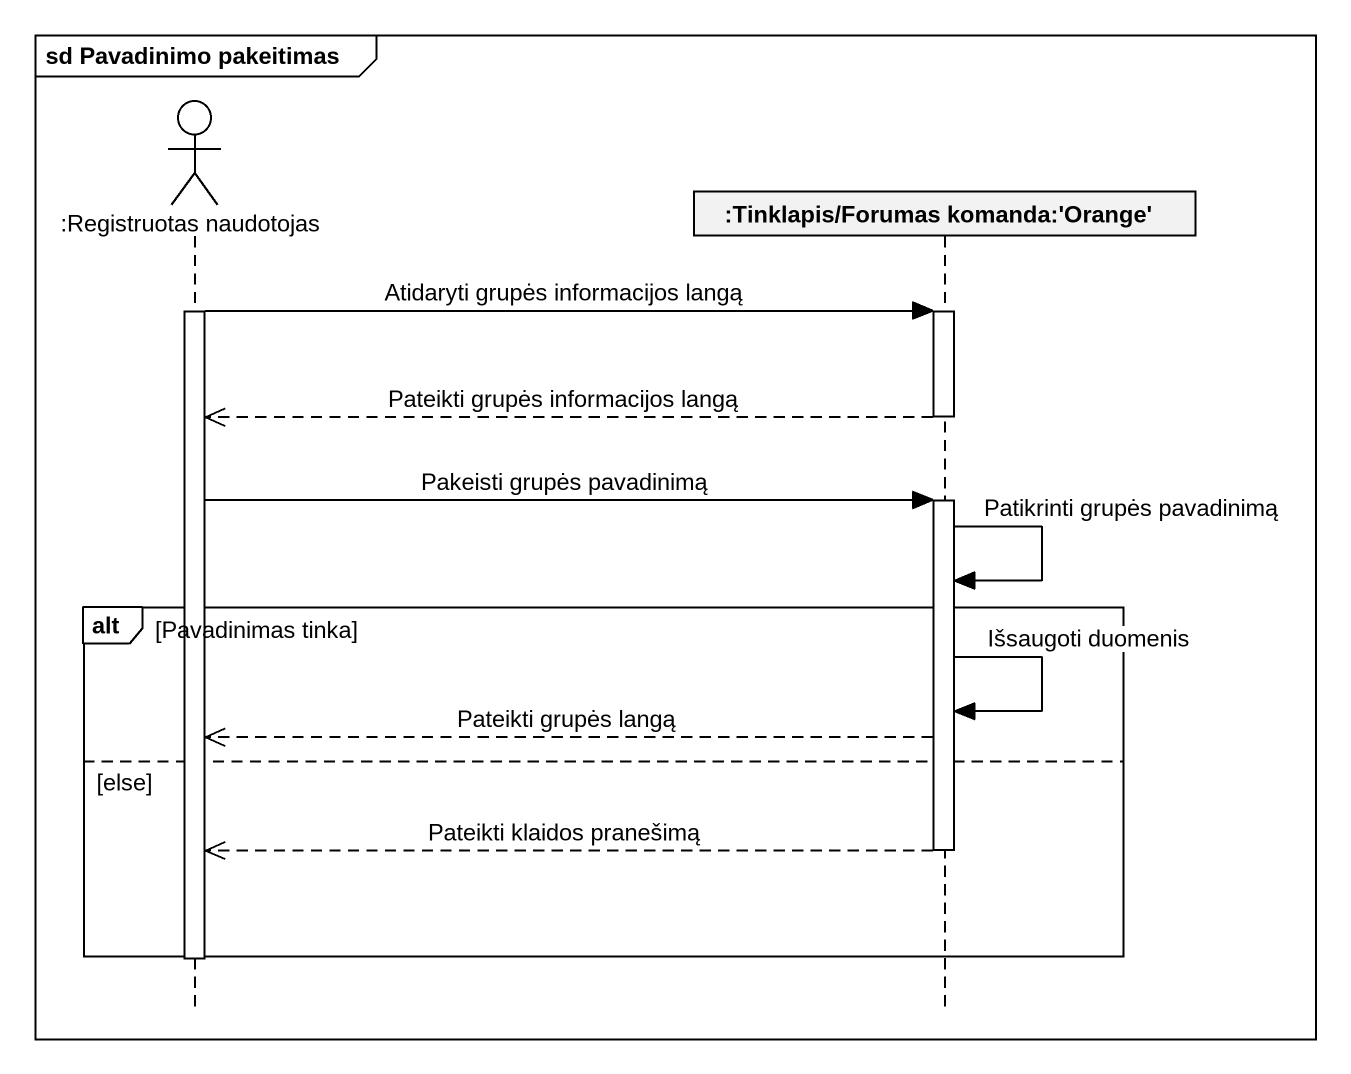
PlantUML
@startuml
mainframe sd Pavadinimo pakeitimas
hide footbox
actor ":Registruotas naudotojas" as Registruotas_naudotojas
participant ":Tinklapis/Forumas komanda:'Orange'" as Tinklapis_Forumas_komanda

activate Registruotas_naudotojas
Registruotas_naudotojas -> Tinklapis_Forumas_komanda : Atidaryti grupės informacijos langą
activate Tinklapis_Forumas_komanda
Tinklapis_Forumas_komanda -->> Registruotas_naudotojas : Pateikti grupės informacijos langą
deactivate Tinklapis_Forumas_komanda
Registruotas_naudotojas -> Tinklapis_Forumas_komanda : Pakeisti grupės pavadinimą
activate Tinklapis_Forumas_komanda
Tinklapis_Forumas_komanda -> Tinklapis_Forumas_komanda : Patikrinti grupės pavadinimą
alt Pavadinimas tinka
  Tinklapis_Forumas_komanda -> Tinklapis_Forumas_komanda : Išsaugoti duomenis
  Tinklapis_Forumas_komanda -->> Registruotas_naudotojas : Pateikti grupės langą
else else
  Tinklapis_Forumas_komanda -->> Registruotas_naudotojas : Pateikti klaidos pranešimą
  deactivate Tinklapis_Forumas_komanda
end
deactivate Registruotas_naudotojas
@enduml
